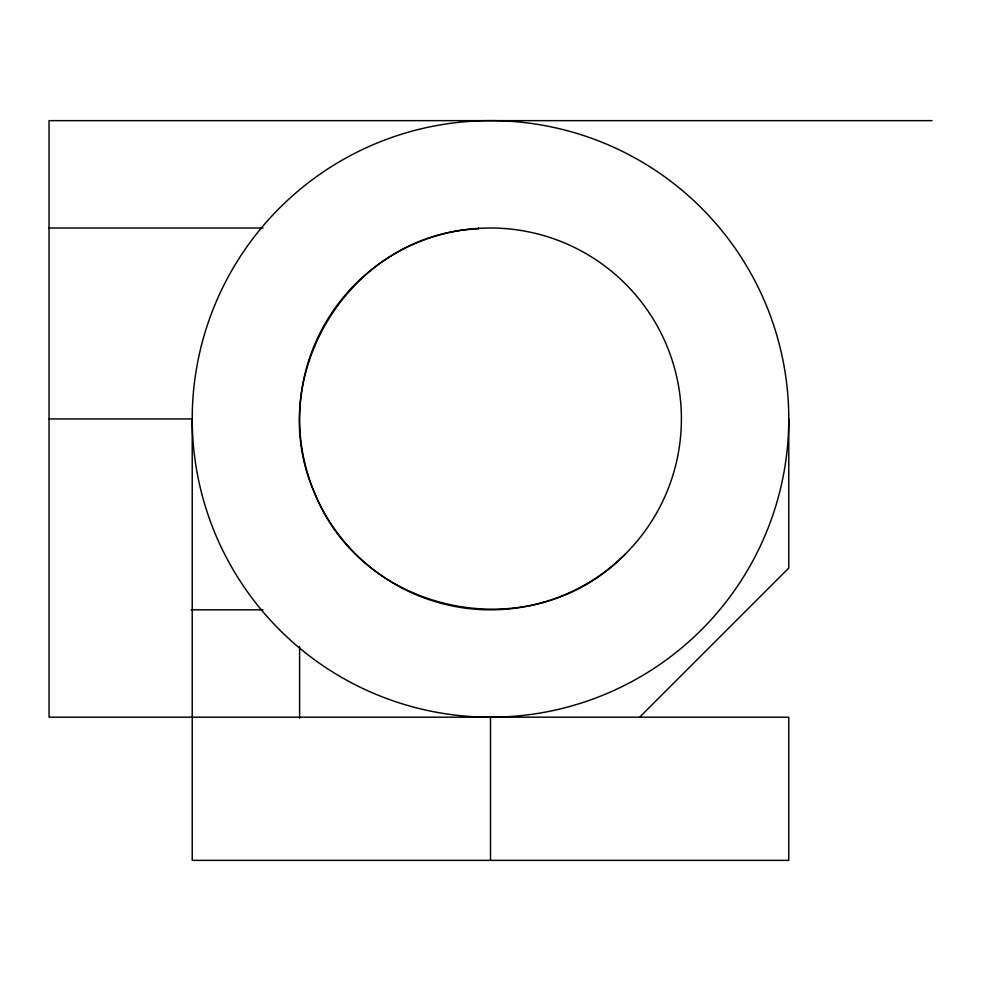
<?xml version="1.0" encoding="UTF-8"?>
<svg xmlns="http://www.w3.org/2000/svg" width="981" height="981" viewBox="0 0 981 981"><rect width="100%" height="100%" fill="white"/><g stroke="black" fill="none" stroke-linecap="round" stroke-linejoin="round"><path stroke-width="1.47" d="M639.637 717.185L788.773 568.048L788.773 418.912A298.273 298.273 0 0 0 341.363 160.602A298.273 298.273 0 0 0 341.363 677.233A298.273 298.273 0 0 0 788.773 418.912M625.486 553.897C532.953 649.692 362.97 615.884 314.128 491.971C263.092 374.865 350.56 233.527 478.569 228.794L478.569 228.021M931.95 120.638L49.05 120.638L49.05 717.185L788.773 717.185L788.773 860.362L192.227 860.362L192.227 418.912L49.05 418.912M49.05 228.021L263.043 228.021M191.136 609.814L262.933 609.814M490.5 717.185L490.5 860.362M299.597 646.479L299.597 718.276M395.049 584.235A190.903 190.903 0 0 0 681.403 418.912A190.903 190.903 0 0 0 395.049 253.589A190.903 190.903 0 0 0 395.049 584.235"/></g></svg>
